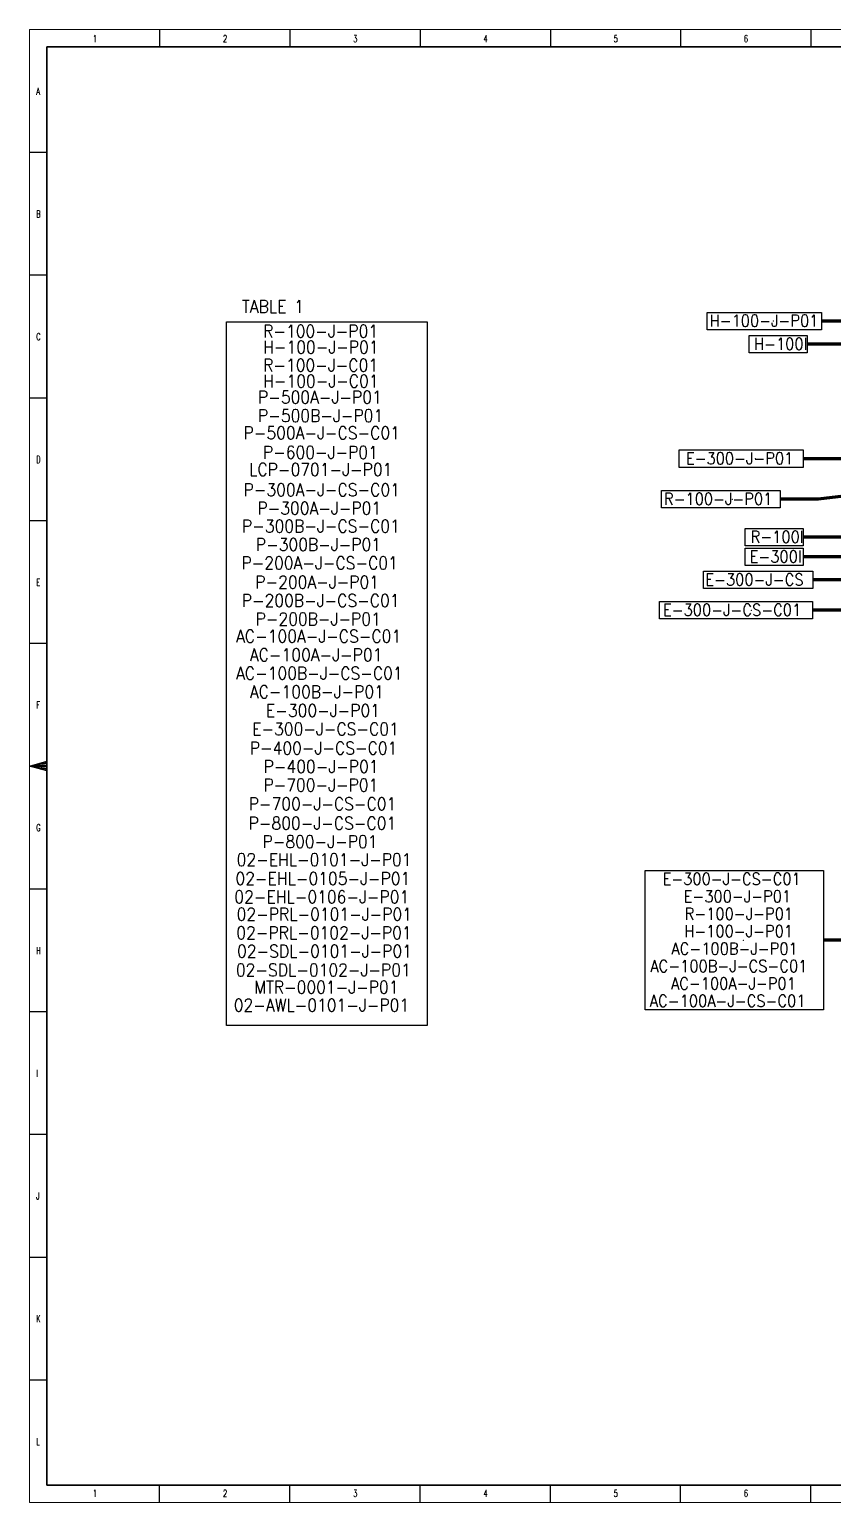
# Model space of a CAD drawing. Header units: inches. Extents: x 19 to 1016051, y 34 to 210034.
# Drawn here: x 719051 to 833528, y 34 to 210034 of the extents above; entities that cross this region are included whole.
import ezdxf

# ---------------------------------------------------------------- set-up
doc = ezdxf.new("R2010")
doc.units = ezdxf.units.IN
doc.header["$MEASUREMENT"] = 0
doc.layers.add('_Auto', color=7, linetype='Continuous')
doc.layers.add('Default', color=7, linetype='Continuous')
doc.styles.add('HZTXT', font='txt_qlt.shx', dxfattribs={"width": 0.7, "bigfont": 'hztxt.shx'})
doc.styles.get("Standard").update_dxf_attribs({"font": 'arial.ttf'})
doc.styles.add('TEG BORDER', font='txt_qlt.shx', dxfattribs={"width": 0.7, "bigfont": 'hztxt.shx'})
doc.dimstyles.new('ANSI_L', dxfattribs={"dimtxt": 0.18, "dimasz": 0.18, "dimexe": 0.18, "dimexo": 0.0625, "dimgap": 0.09, "dimtad": 0, "dimtih": 1, "dimtoh": 1, "dimdec": 4, "dimzin": 0, "dimdsep": 46, "dimtxsty": 'Standard', "dimcen": 0.09, "dimadec": 0, "dimazin": 0, "dimtfac": 1, "dimtdec": 4, "dimtofl": 0, "dimtmove": 0, "dimatfit": 3, "dimfxl": 1, "dimtolj": 1, "dimtzin": 0, "dimarcsym": 0})

# ---------------------------------------------------------------- blocks, each defined once
blk = doc.blocks.new('TEG BORDER A2')
for p, q in [((37.12, 420), (37.12, 415)), ((74.25, 420), (74.25, 415)), ((111.38, 420), (111.38, 415)), ((148.5, 420), (148.5, 415)), ((185.63, 420), (185.63, 415)), ((222.75, 420), (222.75, 415)), ((0, 385), (5, 385)), ((0, 350), (5, 350)), ((0, 315), (5, 315)), ((0, 280), (5, 280)), ((0, 245), (5, 245)), ((5, 210), (0, 210)), ((1.25, 210), (3.75, 210)), ((0, 175), (5, 175)), ((0, 140), (5, 140)), ((0, 105), (5, 105)), ((0, 70), (5, 70)), ((0, 35), (5, 35)), ((37.12, 0), (37.12, 5)), ((74.25, 0), (74.25, 5)), ((111.38, 0), (111.38, 5)), ((148.5, 0), (148.5, 5)), ((185.63, 0), (185.63, 5)), ((222.75, 0), (222.75, 5))]:
    blk.add_line(p, q)
at = {"linetype": 'Continuous'}
for p, q in [((489, 415), (5, 415)), ((5, 415), (5, 5)), ((5, 5), (489, 5))]:
    blk.add_line(p, q, dxfattribs=at)
at = {"color": 5, "lineweight": 15}
blk.add_lwpolyline([(0, 420), (594, 420), (594, 0), (0, 0)], close=True, dxfattribs=at)
blk.add_lwpolyline([(5, 415), (589, 415), (589, 5), (5, 5)], close=True)
blk.add_lwpolyline([(0, 210), (5, 211.34), (5, 208.66), (0, 210), (5, 211), (5, 210.67), (0, 210), (5, 210.33), (5, 209.67), (0, 210), (5, 209.33), (5, 209), (0, 210)])
at = {"char_height": 2, "width": 2, "style": 'TEG BORDER'}
for s, insert, attachment_point in [('1', (18.05, 418.41), 1), ('2', (55.17, 418.41), 1), ('3', (92.3, 418.41), 1), ('4', (129.42, 418.41), 1), ('5', (166.55, 418.41), 1), ('6', (203.67, 418.41), 1), ('A', (1.91, 403.39), 1), ('B', (1.91, 368.39), 1), ('C', (1.91, 333.39), 1), ('D', (1.91, 298.39), 1), ('E', (1.91, 263.39), 1), ('F', (1.91, 228.39), 1), ('G', (1.91, 193.39), 1), ('H', (1.91, 158.39), 1), ('I', (1.91, 123.39), 1), ('J', (1.91, 88.39), 1), ('K', (1.91, 53.39), 1), ('L', (1.91, 18.39), 1), ('1', (18.05, 1.59), 7), ('2', (55.17, 1.59), 7), ('3', (92.3, 1.59), 7), ('4', (129.42, 1.59), 7), ('5', (166.55, 1.59), 7), ('6', (203.67, 1.59), 7)]:
    blk.add_mtext(s, dxfattribs=dict(at, insert=insert, attachment_point=attachment_point))

msp = doc.modelspace()

# ---------------------------------------------------------------- linework, layer by layer
at = {"layer": '_Auto', "color": 7, "linetype": 'Continuous'}
for points in [[(829892, 163929), (821622, 163929), (821622, 166413), (829892, 166413)], [(829346, 136419), (821081, 136419), (821081, 138902), (829346, 138902)], [(829346, 133601), (821057, 133601), (821057, 136085), (829346, 136085)], [(830710, 130318), (815118, 130318), (815118, 132802), (830710, 132802)]]:
    msp.add_lwpolyline(points, close=True, dxfattribs=at)
at = {"layer": 'Default', "color": 7, "linetype": 'Continuous'}
for points in [[(747155, 168376), (775721, 168376), (775721, 68059), (747155, 68059)], [(831937, 167224), (815643, 167224), (815643, 169707), (831937, 169707)], [(829346, 147603), (811682, 147603), (811682, 150086), (829346, 150086)], [(826074, 141829), (809127, 141829), (809127, 144312), (826074, 144312)], [(830660, 125994), (808858, 125994), (808858, 128477), (830660, 128477)], [(832222, 70259), (806817, 70259), (806817, 90126), (832222, 90126)]]:
    msp.add_lwpolyline(points, close=True, dxfattribs=at)
at = {"layer": 'Default', "color": 7, "linetype": 'Continuous', "lineweight": 0}
for p in [(825107, 168465), (822517, 148845), (819245, 143070), (821968, 127235), (820823, 80192)]:
    msp.add_point(p, dxfattribs=at)

# ---------------------------------------------------------------- block references
at = {"xscale": 500, "yscale": 500, "zscale": 500}
msp.add_blockref('TEG BORDER A2', (719051, 34), dxfattribs=at)

# ---------------------------------------------------------------- texts
at = {"layer": '_Auto', "color": 7, "style": 'HZTXT', "width": 0.9}
for s, p in [('H-100I', (822328, 164371)), ('R-100I', (821855, 136861)), ('E-300I', (821710, 134043)), ('E-300-J-CS', (815394, 130760))]:
    msp.add_text(s, height=1697, dxfattribs=at).set_placement(p)
at = {"layer": 'Default', "color": 7, "style": 'HZTXT', "width": 0.9}
for s, height, p in [('TABLE 1', 1800, (749351, 169655)), ('H-100-J-P01', 1696.97, (816000, 167665)), ('R-100-J-P01', 1800, (752359, 166108)), ('H-100-J-P01', 1800, (752359, 163853)), ('R-100-J-C01', 1800, (752359, 161266)), ('H-100-J-C01', 1800, (752359, 159011)), ('P-500A-J-P01', 1800, (751630, 156714)), ('P-500B-J-P01', 1800, (751630, 154079)), ('P-500A-J-CS-C01', 1800, (749571, 151624)), ('P-600-J-P01', 1800, (752328, 148847)), ('E-300-J-P01', 1696.97, (812620, 148044)), ('LCP-0701-J-P01', 1800, (750369, 146408)), ('P-300A-J-CS-C01', 1800, (749570, 143515)), ('R-100-J-P01', 1696.97, (809493, 142270)), ('P-300A-J-P01', 1800, (751545, 140881)), ('P-300B-J-CS-C01', 1800, (749346, 138340)), ('P-300B-J-P01', 1800, (751321, 135706)), ('P-200A-J-CS-C01', 1800, (749268, 133077)), ('P-200A-J-P01', 1800, (751244, 130355)), ('P-200B-J-CS-C01', 1800, (749310, 127720)), ('E-300-J-CS-C01', 1696.97, (809358, 126435)), ('P-200B-J-P01', 1800, (751285, 125086)), ('AC-100A-J-CS-C01', 1800, (748504, 122626)), ('AC-100A-J-P01', 1800, (750480, 119991)), ('AC-100B-J-CS-C01', 1800, (748504, 117357)), ('AC-100B-J-P01', 1800, (750480, 114723)), ('E-300-J-P01', 1800, (752771, 112045)), ('E-300-J-CS-C01', 1800, (750795, 109411)), ('P-400-J-CS-C01', 1800, (750455, 106688)), ('P-400-J-P01', 1800, (752431, 104054)), ('P-700-J-P01', 1800, (752399, 101422)), ('P-700-J-CS-C01', 1800, (750306, 98740)), ('P-800-J-CS-C01', 1800, (750295, 95981)), ('P-800-J-P01', 1800, (752270, 93347)), ('02-EHL-0101-J-P01', 1800, (748582, 90783)), ('02-EHL-0105-J-P01', 1800, (748417, 88102)), ('E-300-J-CS-C01', 1696.97, (809297, 88084)), ('02-EHL-0106-J-P01', 1800, (748260, 85468)), ('E-300-J-P01', 1696.97, (812307, 85601)), ('02-PRL-0101-J-P01', 1800, (748582, 82999)), ('R-100-J-P01', 1696.97, (812453, 83117)), ('02-PRL-0102-J-P01', 1800, (748541, 80365)), ('H-100-J-P01', 1696.97, (812380, 80634)), ('AC-100B-J-P01', 1696.97, (810567, 78150)), ('02-SDL-0101-J-P01', 1800, (748643, 77733)), ('02-SDL-0102-J-P01', 1800, (748478, 75051)), ('AC-100B-J-CS-C01', 1696.97, (807557, 75667)), ('MTR-0001-J-P01', 1800, (751107, 72589)), ('AC-100A-J-P01', 1696.97, (810494, 73184)), ('02-AWL-0101-J-P01', 1800, (748177, 70047)), ('AC-100A-J-CS-C01', 1696.97, (807484, 70700))]:
    msp.add_text(s, height=height, dxfattribs=at).set_placement(p)

# ---------------------------------------------------------------- leaders
at = {"layer": '_Auto', "color": 136, "linetype": 'Continuous'}
for points in [[(869425, 157153), (837325, 168465), (831937, 168465)], [(844733, 157724), (835280, 165171), (829892, 165171)], [(867317, 147407), (831462, 143070), (826074, 143070)], [(865670, 147700), (834734, 148845), (829346, 148845)], [(860254, 142173), (834734, 134843), (829346, 134843)], [(853968, 140769), (834734, 137661), (829346, 137661)], [(871030, 138639), (836048, 127235), (830660, 127235)], [(865260, 137979), (836098, 131560), (830710, 131560)], [(878531, 90324), (837610, 80192), (832222, 80192)]]:
    msp.add_leader(points, dimstyle='ANSI_L', override={"dimscale": 1, "dimtxt": 3.175, "dimasz": 3000, "dimgap": 1.5875, "dimtad": 0, "dimlwd": 65535}, dxfattribs=at)

doc.saveas('drawing.dxf')
